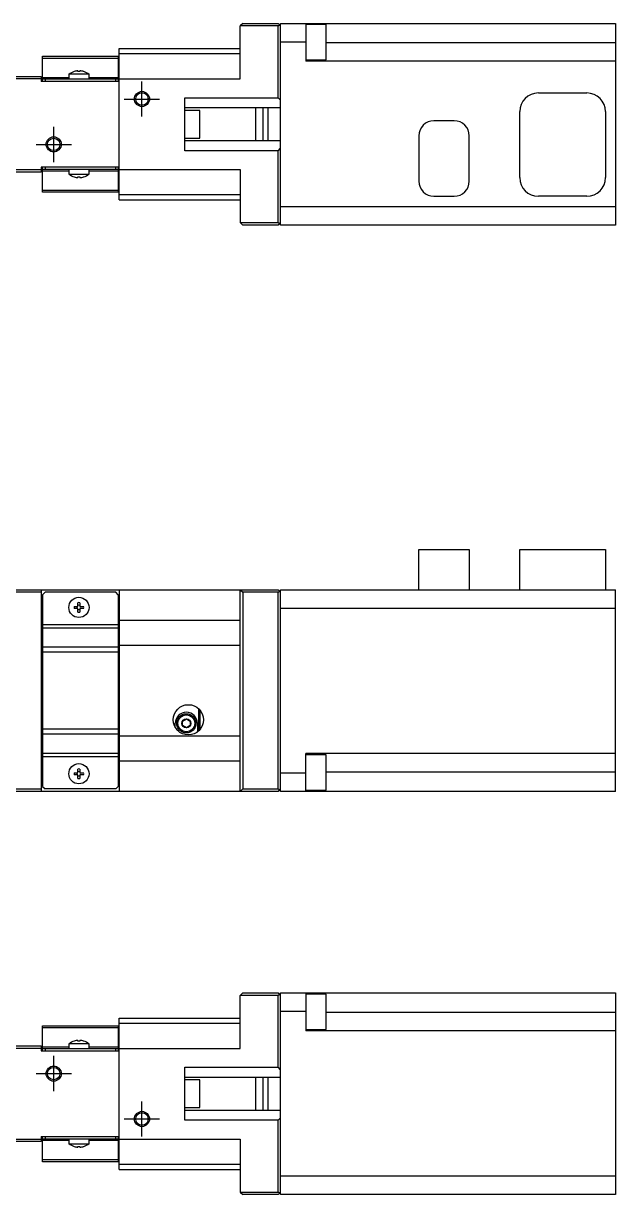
# Model space of a CAD drawing. Extents: x 0 to 677, y -8 to 242.
# Drawn here: x 206 to 323.4, y 10 to 242.4 of the extents above; entities that cross this region are included whole.
import ezdxf

# ---------------------------------------------------------------- set-up
doc = ezdxf.new("R2010")
doc.units = 0
doc.header["$LTSCALE"] = 0.5
doc.linetypes.add('CENTER', pattern=[50.8, 31.75, -6.35, 6.35, -6.35])
for name, color, linetype in [('MSM_CENTER', 1, 'CENTER'), ('MSM_CONTINUOUS', 7, 'CONTINUOUS'), ('MSM_NARROW', 5, 'CONTINUOUS')]:
    doc.layers.add(name, color=color, linetype=linetype)

msp = doc.modelspace()

# ---------------------------------------------------------------- linework, layer by layer
at = {"layer": 'MSM_CENTER'}
for p, q in [((229.5, 223.87), (229.5, 230.87)), ((226, 227.37), (233, 227.37)), ((212, 214.87), (212, 221.87)), ((208.5, 218.37), (215.5, 218.37)), ((212, 30.5), (212, 37.5)), ((208.5, 34), (215.5, 34)), ((229.5, 21.5), (229.5, 28.5)), ((226, 25), (233, 25))]:
    msp.add_line(p, q, dxfattribs=at)
at = {"layer": 'MSM_CONTINUOUS'}
for p, q in [((249.5, 242.37), (249, 241.87)), ((249, 231.37), (249, 241.87)), ((256.5, 241.87), (249, 241.87)), ((249.5, 242.37), (256.5, 242.37)), ((257, 241.87), (256.5, 242.37)), ((256.5, 241.87), (256.75, 242.12)), ((256.5, 227.62), (256.5, 241.87)), ((257, 242.37), (323.4, 242.37)), ((257, 202.37), (257, 242.37)), ((262, 242.37), (262, 234.88)), ((266, 242.13), (262, 242.13)), ((266, 235.13), (266, 242.13)), ((323.4, 242.37), (323.4, 202.37)), ((225, 237.37), (249, 237.37)), ((225, 207.37), (225, 237.37)), ((262, 238.67), (257, 238.67)), ((266, 238.58), (323.4, 238.58)), ((209.8, 235.87), (224.8, 235.87)), ((209.8, 230.87), (209.8, 235.87)), ((224.8, 235.43), (209.8, 235.43)), ((224.8, 235.87), (224.8, 230.87)), ((225, 236.37), (249, 236.37)), ((262, 235.13), (266, 235.13)), ((323.4, 234.88), (262, 234.88)), ((216.07, 232.83), (216.05, 232.83)), ((216.8, 232.83), (216.8, 232.96)), ((217.2, 232.83), (216.8, 232.83)), ((217.2, 232.96), (217.2, 232.83)), ((217.95, 232.83), (217.93, 232.83)), ((70.5, 231.87), (209.5, 231.87)), ((209.5, 231.37), (203.5, 231.37)), ((209.5, 231.87), (209.5, 230.87)), ((225, 230.87), (209.5, 230.87)), ((209.8, 231.66), (215, 231.66)), ((209.8, 231.37), (224.8, 231.37)), ((210.3, 231.37), (210.3, 230.87)), ((215, 232.27), (215, 231.37)), ((219, 232.27), (215, 232.27)), ((219, 231.37), (219, 232.27)), ((219, 231.66), (224.8, 231.66)), ((224.3, 230.87), (224.3, 231.37)), ((225, 231.37), (249, 231.37)), ((308.1, 228.57), (317.7, 228.57)), ((230.7, 227.1), (230.7, 227.64)), ((238, 217.12), (238, 227.62)), ((238, 227.62), (256.5, 227.62)), ((257, 225.62), (238, 225.62)), ((252, 225.62), (252, 219.12)), ((253.5, 219.12), (253.5, 225.62)), ((254.5, 219.12), (254.5, 225.62)), ((257, 227.12), (256.5, 227.62)), ((241, 225.12), (238, 225.12)), ((241, 219.62), (241, 225.12)), ((304.4, 211.77), (304.4, 224.87)), ((321.4, 224.87), (321.4, 211.77)), ((291.4, 223.07), (287.4, 223.07)), ((238, 219.62), (241, 219.62)), ((238, 219.12), (257, 219.12)), ((284.4, 220.07), (284.4, 211.07)), ((294.4, 211.07), (294.4, 220.07)), ((256.5, 217.12), (238, 217.12)), ((256.5, 217.12), (257, 217.62)), ((256.5, 202.87), (256.5, 217.12)), ((209.5, 213.87), (209.5, 212.87)), ((225, 213.87), (209.5, 213.87)), ((209.8, 208.87), (209.8, 213.87)), ((210.3, 213.87), (210.3, 213.37)), ((224.3, 213.37), (224.3, 213.87)), ((224.8, 213.87), (224.8, 208.87)), ((209.5, 212.87), (196.5, 212.87)), ((196.61, 213.37), (209.5, 213.37)), ((224.8, 213.37), (209.8, 213.37)), ((215, 213.08), (209.8, 213.08)), ((215, 213.37), (215, 212.47)), ((215, 212.47), (219, 212.47)), ((216.05, 211.91), (216.07, 211.91)), ((216.8, 211.78), (216.8, 211.91)), ((216.8, 211.91), (217.2, 211.91)), ((217.2, 211.91), (217.2, 211.78)), ((217.93, 211.91), (217.95, 211.91)), ((219, 212.47), (219, 213.37)), ((224.8, 213.08), (219, 213.08)), ((225, 213.37), (249, 213.37)), ((249, 213.37), (249, 202.87)), ((209.8, 209.31), (224.8, 209.31)), ((224.8, 208.87), (209.8, 208.87)), ((249, 208.37), (225, 208.37)), ((225, 207.37), (249, 207.37)), ((287.4, 208.07), (291.4, 208.07)), ((317.7, 208.07), (308.1, 208.07)), ((257, 206.07), (323.4, 206.07)), ((249, 202.87), (249.5, 202.37)), ((249, 202.87), (256.5, 202.87)), ((256.5, 202.37), (249.5, 202.37)), ((256.5, 202.37), (257, 202.87)), ((256.75, 202.62), (256.5, 202.87)), ((323.4, 202.37), (257, 202.37)), ((284.4, 138), (294.4, 138)), ((284.4, 130), (284.4, 138)), ((294.4, 138), (294.4, 130)), ((304.4, 138), (321.4, 138)), ((304.4, 130), (304.4, 138)), ((321.4, 138), (321.4, 130)), ((196, 130), (256.5, 130)), ((209.5, 129.5), (197.11, 129.5)), ((209.5, 130), (209.5, 90)), ((210.3, 129.5), (209.8, 129)), ((209.8, 129), (209.8, 91)), ((224.3, 129.5), (210.3, 129.5)), ((224.8, 129), (224.3, 129.5)), ((224.8, 129), (224.8, 91)), ((225, 130), (225, 90)), ((249, 90), (249, 130)), ((249, 130), (249.5, 129.5)), ((256.5, 129.5), (249.5, 129.5)), ((249.5, 129.5), (249.5, 90.5)), ((257, 129.5), (256.5, 130)), ((256.5, 129.5), (256.75, 129.75)), ((256.5, 90.5), (256.5, 129.5)), ((257, 130), (323.4, 130)), ((257, 90), (257, 130)), ((323.4, 90), (323.4, 130)), ((216.07, 126.7), (216.8, 126.7)), ((216.8, 126.3), (216.07, 126.3)), ((216.8, 126.7), (216.8, 127.43)), ((216.8, 125.57), (216.8, 126.3)), ((217.2, 127.43), (217.2, 126.7)), ((217.2, 126.7), (217.93, 126.7)), ((217.93, 126.3), (217.2, 126.3)), ((217.2, 126.3), (217.2, 125.57)), ((323.4, 126.3), (257, 126.3)), ((225, 124), (249, 124)), ((209.8, 123.12), (224.8, 123.12)), ((224.8, 122.41), (209.8, 122.41)), ((209.8, 120), (209.5, 120)), ((209.8, 118.65), (224.8, 118.65)), ((225, 120), (224.8, 120)), ((225, 119), (249, 119)), ((209.5, 118.25), (209.8, 118.25)), ((224.8, 117.59), (209.8, 117.59)), ((225, 117.27), (224.8, 117.27)), ((209.7, 115), (209.5, 114.8)), ((209.8, 115), (209.7, 115)), ((209.7, 115), (209.7, 105)), ((225, 114.77), (224.8, 114.77)), ((224.8, 112.27), (225, 112.27)), ((225, 107.73), (224.8, 107.73)), ((209.5, 105.2), (209.7, 105)), ((209.7, 105), (209.8, 105)), ((224.8, 105.23), (225, 105.23)), ((240.7, 106.44), (240.7, 101.96)), ((241, 106.13), (241, 102.27)), ((241, 106), (241.1, 106)), ((209.8, 102.41), (224.8, 102.41)), ((224.8, 102.73), (225, 102.73)), ((236.1, 102.7), (236.1, 103.5)), ((237.55, 103.93), (238.3, 104.37)), ((237.55, 103.07), (237.55, 103.93)), ((238.3, 102.63), (237.55, 103.07)), ((238.3, 104.37), (239.05, 103.93)), ((239.05, 103.07), (238.3, 102.63)), ((239.05, 103.93), (239.05, 103.07)), ((240.5, 103.5), (240.5, 101.8)), ((209.8, 101.75), (209.5, 101.75)), ((209.5, 100), (209.8, 100)), ((224.8, 101.35), (209.8, 101.35)), ((224.8, 100), (225, 100)), ((225, 101), (249, 101)), ((209.8, 97.59), (224.8, 97.59)), ((224.8, 96.88), (209.8, 96.88)), ((249, 96), (225, 96)), ((323.4, 97.49), (262, 97.49)), ((262, 90), (262, 97.49)), ((266, 97.24), (262, 97.24)), ((266, 90.24), (266, 97.24)), ((216.07, 93.7), (216.8, 93.7)), ((216.8, 93.3), (216.07, 93.3)), ((216.8, 93.7), (216.8, 94.43)), ((216.8, 92.57), (216.8, 93.3)), ((217.2, 94.43), (217.2, 93.7)), ((217.2, 93.7), (217.93, 93.7)), ((217.93, 93.3), (217.2, 93.3)), ((217.2, 93.3), (217.2, 92.57)), ((257, 93.7), (262, 93.7)), ((323.4, 93.79), (266, 93.79)), ((209.8, 91), (210.3, 90.5)), ((224.3, 90.5), (224.8, 91)), ((256.5, 90), (196, 90)), ((197.11, 90.5), (209.5, 90.5)), ((224.3, 90.5), (210.3, 90.5)), ((249.5, 90.5), (249, 90)), ((249.5, 90.5), (256.5, 90.5)), ((256.5, 90), (257, 90.5)), ((256.75, 90.25), (256.5, 90.5)), ((323.4, 90), (257, 90)), ((262, 90.24), (266, 90.24)), ((249.5, 50), (249, 49.5)), ((256.5, 49.5), (249, 49.5)), ((249, 39), (249, 49.5)), ((249.5, 50), (256.5, 50)), ((257, 49.5), (256.5, 50)), ((256.5, 49.5), (256.75, 49.75)), ((256.5, 35.25), (256.5, 49.5)), ((257, 50), (323.4, 50)), ((257, 10), (257, 50)), ((262, 50), (262, 42.51)), ((266, 49.76), (262, 49.76)), ((266, 42.76), (266, 49.76)), ((323.4, 50), (323.4, 10)), ((225, 45), (249, 45)), ((225, 15), (225, 45)), ((262, 46.3), (257, 46.3)), ((266, 46.21), (323.4, 46.21)), ((209.8, 43.5), (224.8, 43.5)), ((209.8, 38.5), (209.8, 43.5)), ((224.8, 43.06), (209.8, 43.06)), ((224.8, 43.5), (224.8, 38.5)), ((225, 44), (249, 44)), ((262, 42.76), (266, 42.76)), ((323.4, 42.51), (262, 42.51)), ((215, 39.9), (215, 39)), ((219, 39.9), (215, 39.9)), ((216.07, 40.46), (216.05, 40.46)), ((216.8, 40.46), (216.8, 40.59)), ((217.2, 40.46), (216.8, 40.46)), ((217.2, 40.59), (217.2, 40.46)), ((217.95, 40.46), (217.93, 40.46)), ((219, 39), (219, 39.9)), ((196.5, 39.5), (209.5, 39.5)), ((209.5, 39), (196.61, 39)), ((209.5, 39.5), (209.5, 38.5)), ((209.5, 38.5), (225, 38.5)), ((209.8, 39.29), (215, 39.29)), ((209.8, 39), (224.8, 39)), ((210.3, 39), (210.3, 38.5)), ((219, 39.29), (224.8, 39.29)), ((224.3, 38.5), (224.3, 39)), ((225, 39), (249, 39)), ((238, 35.25), (256.5, 35.25)), ((238, 24.75), (238, 35.25)), ((257, 34.75), (256.5, 35.25)), ((257, 33.25), (238, 33.25)), ((241, 32.75), (238, 32.75)), ((241, 27.25), (241, 32.75)), ((252, 33.25), (252, 26.75)), ((253.5, 26.75), (253.5, 33.25)), ((254.5, 26.75), (254.5, 33.25)), ((238, 27.25), (241, 27.25)), ((238, 26.75), (257, 26.75)), ((230.7, 24.73), (230.7, 25.27)), ((256.5, 24.75), (238, 24.75)), ((256.5, 24.75), (257, 25.25)), ((256.5, 10.5), (256.5, 24.75)), ((196, 21), (209.5, 21)), ((209.5, 21.5), (209.5, 20.5)), ((209.5, 21.5), (225, 21.5)), ((209.8, 16.5), (209.8, 21.5)), ((224.8, 21), (209.8, 21)), ((210.3, 21.5), (210.3, 21)), ((215, 21), (215, 20.1)), ((219, 20.1), (219, 21)), ((224.3, 21), (224.3, 21.5)), ((224.8, 21.5), (224.8, 16.5)), ((225, 21), (249, 21)), ((249, 21), (249, 10.5)), ((209.5, 20.5), (196, 20.5)), ((215, 20.71), (209.8, 20.71)), ((215, 20.1), (219, 20.1)), ((216.05, 19.54), (216.07, 19.54)), ((216.8, 19.41), (216.8, 19.54)), ((216.8, 19.54), (217.2, 19.54)), ((217.2, 19.54), (217.2, 19.41)), ((217.93, 19.54), (217.95, 19.54)), ((224.8, 20.71), (219, 20.71)), ((209.8, 16.94), (224.8, 16.94)), ((224.8, 16.5), (209.8, 16.5)), ((249, 16), (225, 16)), ((225, 15), (249, 15)), ((257, 13.7), (323.4, 13.7)), ((249, 10.5), (249.5, 10)), ((249, 10.5), (256.5, 10.5)), ((256.5, 10), (249.5, 10)), ((256.5, 10), (257, 10.5)), ((256.75, 10.25), (256.5, 10.5)), ((323.4, 10), (257, 10))]:
    msp.add_line(p, q, dxfattribs=at)
for centre, radius in [((229.5, 227.37), 1.23), ((212, 218.37), 1.23), ((217, 126.5), 2), ((238.7, 104.2), 3), ((238.3, 103.5), 1.9), ((238.3, 103.5), 1.67), ((238.3, 103.5), 0.9), ((217, 93.5), 2), ((212, 34), 1.23), ((229.5, 25), 1.23)]:
    msp.add_circle(centre, radius, dxfattribs=at)
for centre, radius, start, end in [((217, 229.77), 3.2, 107.27, 128.6822), ((217, 229.77), 3.19, 93.5903, 106.9053), ((217, 229.77), 3.19, 73.0947, 86.4097), ((217, 229.77), 3.2, 51.3178, 72.73), ((308.1, 224.87), 3.7, 90, 180), ((317.7, 224.87), 3.7, 0, 90), ((287.4, 220.07), 3, 90, 180), ((291.4, 220.07), 3, 0, 90), ((217, 214.97), 3.2, 231.3178, 252.73), ((217, 214.97), 3.19, 253.0947, 266.4097), ((217, 214.97), 3.19, 273.5903, 286.9053), ((217, 214.97), 3.2, 287.27, 308.6822), ((308.1, 211.77), 3.7, 180, 270), ((317.7, 211.77), 3.7, 270, 0), ((287.4, 211.07), 3, 180, 270), ((291.4, 211.07), 3, 270, 0), ((217, 126.5), 0.95, 167.8468, 192.1532), ((217, 126.5), 0.435, 152.6335, 207.3665), ((217, 126.5), 0.95, 77.8468, 102.1532), ((217, 126.5), 0.435, 62.6335, 117.3665), ((217, 126.5), 0.435, 242.6335, 297.3665), ((217, 126.5), 0.95, 257.8468, 282.1532), ((217, 126.5), 0.435, 332.6335, 27.3665), ((217, 126.5), 0.95, 347.8468, 12.1532), ((238.3, 103.5), 2.2, 0.0004, 179.9996), ((217, 93.5), 0.95, 167.8468, 192.1532), ((217, 93.5), 0.435, 152.6335, 207.3665), ((217, 93.5), 0.95, 77.8468, 102.1532), ((217, 93.5), 0.435, 62.6335, 117.3665), ((217, 93.5), 0.435, 242.6335, 297.3665), ((217, 93.5), 0.435, 332.6335, 27.3665), ((217, 93.5), 0.95, 347.8468, 12.1532), ((217, 93.5), 0.95, 257.8468, 282.1532), ((217, 37.4), 3.2, 107.27, 128.6822), ((217, 37.4), 3.19, 93.5903, 106.9053), ((217, 37.4), 3.19, 73.0947, 86.4097), ((217, 37.4), 3.2, 51.3178, 72.73), ((217, 22.6), 3.2, 231.3178, 252.73), ((217, 22.6), 3.19, 253.0947, 266.4097), ((217, 22.6), 3.19, 273.5903, 286.9053), ((217, 22.6), 3.2, 287.27, 308.6822)]:
    msp.add_arc(centre, radius, start, end, dxfattribs=at)
at = {"layer": 'MSM_NARROW'}
for centre in [(229.5, 227.37), (212, 218.37), (212, 34), (229.5, 25)]:
    msp.add_circle(centre, 1.5, dxfattribs=at)

doc.saveas('drawing.dxf')
